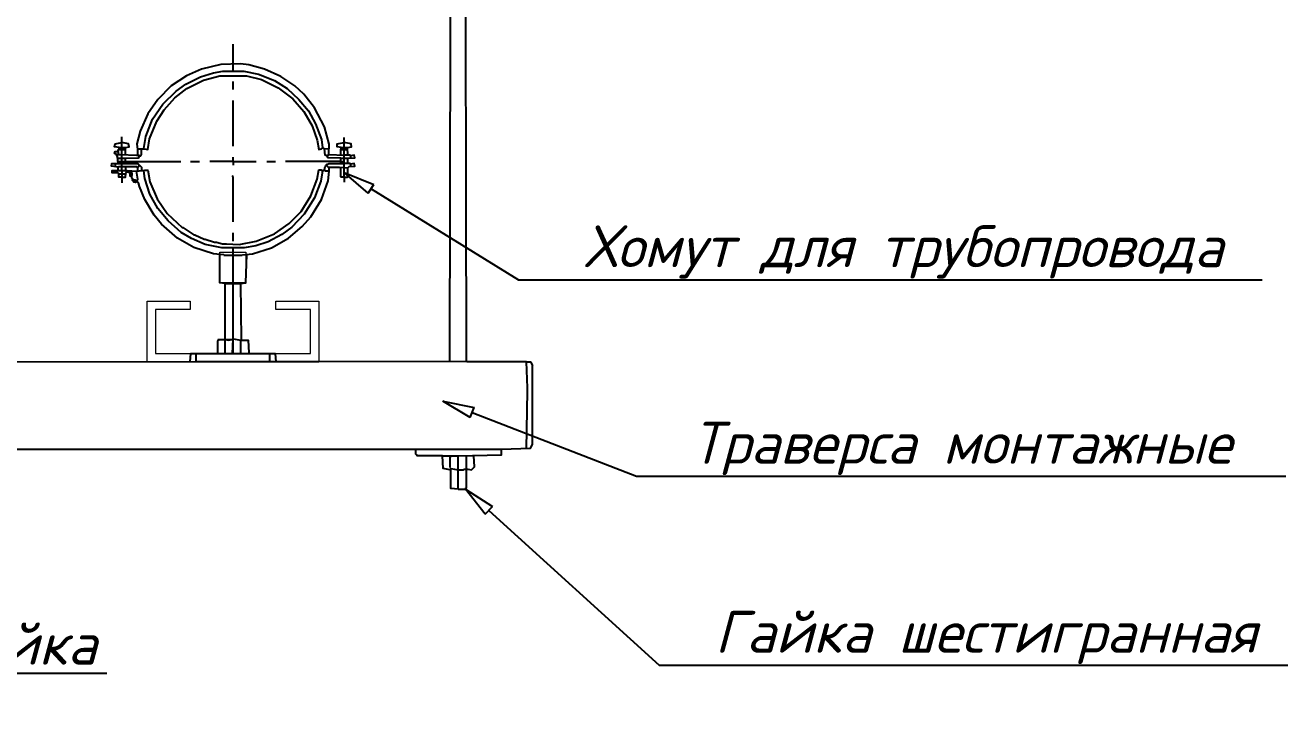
# Model space of a CAD drawing. Header units: millimetres. Extents: x -3689 to 3021565, y -698052 to -604547.
# Drawn here: x 2716896 to 2722931, y -696516 to -693189 of the extents above; entities that cross this region are included whole.
import ezdxf
from ezdxf import colors
from ezdxf.entities.mleader import LeaderData, LeaderLine
from ezdxf.math import Vec2, Vec3

# ---------------------------------------------------------------- set-up
doc = ezdxf.new("R2010")
doc.units = ezdxf.units.MM
doc.layers.get('0').update_dxf_attribs({"lineweight": 0})
doc.layers.add('PFV', color=7, linetype='Continuous')
doc.layers.add('ВК-текст К1', color=7, linetype='Continuous', lineweight=25)
doc.styles.add('SPDS', font='isocpeui.ttf')

# ---------------------------------------------------------------- blocks, each defined once
blk = doc.blocks.new('_ClosedBlank')
at = {"color": 0, "linetype": 'ByBlock', "lineweight": -2}
for p, q in [((-1, 0.167), (0, 0)), ((-1, 0.167), (-1, -0.167)), ((0, 0), (-1, -0.167))]:
    blk.add_line(p, q, dxfattribs=at)

msp = doc.modelspace()

# ---------------------------------------------------------------- linework, layer by layer
for points in [[(2717826.4224, -694273.8799), (2717950.9784, -694273.8799), (2717950.9784, -694419.7879), (2717826.4224, -694419.7879)], [(2717851.3334, -694419.7879), (2717890.4794, -694419.7879), (2717890.4794, -694690.2509), (2717851.3334, -694690.2509)], [(2717890.3015, -694690.2509), (2717815.7464, -694690.2509), (2717815.7464, -694757.8659), (2717890.3015, -694757.8659)], [(2717712.5434, -694797.0119), (2718064.8574, -694797.0119), (2718064.8574, -694757.8659), (2717712.5434, -694757.8659)]]:
    msp.add_lwpolyline(points, close=True)
msp.add_lwpolyline([(2717684.1575, -694507.6548), (2717684.1575, -694547.6548), (2717518.1047, -694547.6548), (2717518.1047, -694757.8659), (2718259.2951, -694757.8659), (2718259.2951, -694547.6548), (2718093.2423, -694547.6548), (2718093.2423, -694507.6548), (2718299.2951, -694507.6548), (2718299.2951, -694797.8659), (2717478.1047, -694797.8659), (2717478.1047, -694507.6548), (2717684.1575, -694507.6548)])
at = {"layer": 'PFV', "color": 0}
for points in [[(2717890.4794, -693373.8855, 0), (2717890.4794, -693279.2238, 0)], [(2717339.9455, -693849.6867, 0), (2717337.4542, -693817.3019, 0), (2717332.4723, -693807.3374, 0), (2717349.91, -693807.3374, 0), (2717427.134, -693809.8287, 0), (2717437.0985, -693809.8287, 0), (2717444.5717, -693814.8113, 0), (2717452.0449, -693804.8468, 0), (2717452.0449, -693779.9352, 0), (2717464.5007, -693779.9352, 0), (2717481.9384, -693782.4265, 0), (2717489.4116, -693732.6047, 0), (2717524.287, -693647.9068, 0), (2717559.1624, -693593.1031, 0), (2717611.4755, -693535.8074, 0), (2717668.7712, -693490.9675, 0), (2717748.4865, -693451.1102, 0), (2717825.7105, -693431.1812, 0), (2717952.757, -693431.1812, 0), (2718024.9991, -693448.6189, 0), (2718104.7144, -693488.4762, 0), (2718174.4652, -693540.7893, 0), (2718226.7783, -693600.5763, 0), (2718266.6356, -693670.3271, 0), (2718291.5472, -693737.5866, 0), (2718299.0204, -693782.4265, 0), (2718311.4755, -693779.9352, 0), (2718318.9494, -693774.9533, 0), (2718323.9313, -693779.9352, 0), (2718348.8422, -693777.4446, 0), (2718348.8422, -693757.5156, 0), (2718326.4226, -693675.309, 0), (2718279.0914, -693583.1386, 0), (2718226.7783, -693518.3697, 0), (2718184.4297, -693478.5124, 0), (2718117.1695, -693433.6725, 0), (2718039.9455, -693398.7971, 0), (2717965.2121, -693378.8681, 0), (2717925.3548, -693373.8855, 0), (2717830.6931, -693376.3768, 0), (2717738.522, -693398.7971, 0), (2717666.2799, -693431.1812, 0), (2717594.0378, -693478.5124, 0), (2717529.2696, -693543.2806, 0), (2717481.9384, -693613.0314, 0), (2717444.5717, -693695.238, 0), (2717429.6253, -693755.0243, 0), (2717432.1166, -693782.4265, 0), (2717432.1166, -693807.3374, 0)], [(2717462.0094, -693777.4446, 0), (2717471.9739, -693720.1489, 0), (2717504.358, -693637.943, 0), (2717554.1805, -693565.7009, 0), (2717616.4581, -693503.4233, 0), (2717663.7886, -693471.0385, 0), (2717733.5401, -693436.1631, 0), (2717795.8177, -693416.2348, 0), (2717840.6569, -693408.7609, 0), (2717940.3012, -693408.7609, 0), (2718010.052, -693423.708, 0), (2718087.2767, -693453.6008, 0), (2718147.063, -693490.9675, 0), (2718204.358, -693543.2806, 0), (2718249.1979, -693598.085, 0), (2718284.0733, -693660.3626, 0), (2718311.4755, -693735.096, 0), (2718316.4581, -693774.9533, 0)], [(2717890.4794, -693408.7609, 0), (2717890.4794, -693373.8855, 0)], [(2717890.4794, -693495.9501, 0), (2717890.4794, -693458.5834, 0)], [(2717890.4794, -693767.4801, 0), (2717890.4794, -693548.2632, 0)], [(2717357.3832, -693809.8287, 0), (2717357.3832, -693782.4265, 0), (2717359.8745, -693779.9352, 0), (2717359.8745, -693772.462, 0), (2717357.3832, -693769.9714, 0), (2717357.3832, -693722.6402, 0)], [(2717344.9274, -693772.462, 0), (2717322.5078, -693769.9714, 0), (2717324.9991, -693755.0243, 0), (2717357.3832, -693750.0424, 0)], [(2717339.9455, -693792.391, 0), (2717339.9455, -693784.9178, 0), (2717342.4368, -693782.4265, 0), (2717357.3832, -693782.4265, 0)], [(2717344.9274, -693782.4265, 0), (2717344.9274, -693772.462, 0), (2717359.8745, -693772.462, 0)], [(2717374.8209, -693809.8287, 0), (2717374.8209, -693772.462, 0), (2717392.2586, -693769.9714, 0), (2717389.7673, -693755.0243, 0), (2717357.3832, -693750.0424, 0)], [(2717357.3832, -693782.4265, 0), (2717374.8209, -693782.4265, 0)], [(2717359.8745, -693772.462, 0), (2717374.8209, -693772.462, 0)], [(2717434.6072, -693782.4265, 0), (2717437.0985, -693779.9352, 0), (2717452.0449, -693779.9352, 0)], [(2717462.0094, -693777.4446, 0), (2717462.0094, -693779.9352, 0)], [(2718316.4581, -693774.9533, 0), (2718318.9494, -693777.4446, 0)], [(2718338.8777, -693814.8113, 0), (2718328.9132, -693809.8287, 0), (2718326.4226, -693779.9352, 0)], [(2718346.3509, -693807.3374, 0), (2718346.3509, -693779.9352, 0)], [(2718406.1379, -693772.462, 0), (2718386.2089, -693769.9714, 0), (2718386.2089, -693755.0243, 0), (2718421.0843, -693750.0424, 0)], [(2718403.6466, -693809.8287, 0), (2718403.6466, -693782.4265, 0), (2718406.1379, -693779.9352, 0), (2718406.1379, -693772.462, 0), (2718421.0843, -693772.462, 0)], [(2718406.1379, -693782.4265, 0), (2718421.0843, -693782.4265, 0)], [(2718438.522, -693809.8287, 0), (2718436.0307, -693772.462, 0), (2718455.9597, -693769.9714, 0), (2718453.4684, -693755.0243, 0), (2718421.0843, -693750.0424, 0)], [(2718421.0843, -693772.462, 0), (2718436.0307, -693772.462, 0)], [(2718421.0843, -693782.4265, 0), (2718436.0307, -693782.4265, 0)], [(2717332.4723, -693807.3374, 0), (2717322.5078, -693802.3555, 0), (2717324.9991, -693792.391, 0), (2717339.9455, -693792.391, 0), (2717339.9455, -693804.8468, 0)], [(2717339.9455, -693824.7751, 0), (2717357.3832, -693824.7751, 0)], [(2717339.9455, -693839.7222, 0), (2717359.8745, -693839.7222, 0)], [(2717357.3832, -693849.6867, 0), (2717359.8745, -693847.1954, 0), (2717359.8745, -693839.7222, 0), (2717357.3832, -693837.2309, 0), (2717357.3832, -693809.8287, 0)], [(2717357.3832, -693824.7751, 0), (2717374.8209, -693824.7751, 0)], [(2717359.8745, -693839.7222, 0), (2717377.3122, -693839.7222, 0)], [(2717377.3122, -693849.6867, 0), (2717374.8209, -693824.7751, 0), (2717437.0985, -693822.2845, 0), (2717442.0804, -693814.8113, 0)], [(2717377.3122, -693839.7222, 0), (2717429.6253, -693839.7222, 0)], [(2717429.6253, -693849.6867, 0), (2717429.6253, -693839.7222, 0), (2717638.8777, -693839.7222, 0)], [(2717432.1166, -693807.3374, 0), (2717434.6072, -693809.8287, 0)], [(2717442.0804, -693814.8113, 0), (2717439.5898, -693812.32, 0)], [(2717686.2089, -693839.7222, 0), (2717728.5575, -693839.7222, 0)], [(2717890.4794, -693839.7222, 0), (2717778.38, -693839.7222, 0)], [(2717890.4794, -693839.7222, 0), (2717890.4794, -693819.7932, 0)], [(2717890.4794, -693839.7222, 0), (2718000.0875, -693839.7222, 0)], [(2717890.4794, -693839.7222, 0), (2717890.4794, -693857.1599, 0)], [(2718049.91, -693839.7222, 0), (2718092.2586, -693839.7222, 0)], [(2718403.6466, -693839.7222, 0), (2718139.5898, -693839.7222, 0)], [(2718338.8777, -693814.8113, 0), (2718336.3871, -693812.32, 0), (2718338.8777, -693809.8287, 0), (2718341.369, -693809.8287, 0)], [(2718403.6466, -693824.7751, 0), (2718343.8603, -693822.2845, 0), (2718338.8777, -693814.8113, 0), (2718348.8422, -693807.3374, 0), (2718421.0843, -693809.8287, 0)], [(2718403.6466, -693849.6867, 0), (2718403.6466, -693824.7751, 0), (2718421.0843, -693824.7751, 0)], [(2718403.6466, -693839.7222, 0), (2718421.0843, -693839.7222, 0)], [(2718450.9778, -693812.32, 0), (2718448.4865, -693809.8287, 0), (2718421.0843, -693809.8287, 0)], [(2718421.0843, -693824.7751, 0), (2718438.522, -693824.7751, 0)], [(2718438.522, -693849.6867, 0), (2718438.522, -693824.7751, 0), (2718470.9061, -693822.2845, 0), (2718468.4155, -693809.8287, 0), (2718450.9778, -693812.32, 0), (2718450.9778, -693824.7751, 0)], [(2717339.9455, -693867.1244, 0), (2717307.5614, -693862.1418, 0), (2717310.052, -693849.6867, 0), (2717434.6072, -693849.6867, 0), (2717439.5898, -693857.1599, 0)], [(2717357.3832, -693914.4549, 0), (2717374.8209, -693914.4549, 0), (2717377.3122, -693897.0172, 0), (2717382.2941, -693884.5621, 0), (2717310.052, -693884.5621, 0), (2717310.052, -693892.0353, 0), (2717334.9636, -693892.0353, 0), (2717344.9274, -693899.5085, 0), (2717374.8209, -693899.5085, 0)], [(2717327.4897, -693864.6331, 0), (2717327.4897, -693849.6867, 0)], [(2717332.4723, -693889.544, 0), (2717332.4723, -693887.0527, 0), (2717334.9636, -693884.5621, 0), (2717332.4723, -693884.5621, 0)], [(2717339.9455, -693882.0708, 0), (2717339.9455, -693867.1244, 0), (2717342.4368, -693864.6331, 0), (2717372.3296, -693864.6331, 0), (2717374.8209, -693867.1244, 0), (2717374.8209, -693882.0708, 0)], [(2717357.3832, -693914.4549, 0), (2717342.4368, -693914.4549, 0), (2717342.4368, -693899.5085, 0)], [(2717357.3832, -693864.6331, 0), (2717357.3832, -693849.6867, 0)], [(2717357.3832, -693882.0708, 0), (2717357.3832, -693864.6331, 0)], [(2717357.3832, -693914.4549, 0), (2717359.8745, -693911.9643, 0), (2717359.8745, -693899.5085, 0)], [(2717359.8745, -693899.5085, 0), (2717359.8745, -693882.0708, 0)], [(2717374.8209, -693867.1244, 0), (2717377.3122, -693864.6331, 0), (2717427.134, -693864.6331, 0), (2717429.6253, -693867.1244, 0), (2717432.1166, -693867.1244, 0)], [(2717382.2941, -693884.5621, 0), (2717387.2767, -693884.5621, 0)], [(2717382.2941, -693889.544, 0), (2717387.2767, -693889.544, 0)], [(2717845.6395, -694288.1205, 0), (2717845.6395, -694285.6292, 0), (2717795.8177, -694280.6473, 0), (2717701.1553, -694250.7538, 0), (2717623.9313, -694205.9139, 0), (2717546.7073, -694138.6544, 0), (2717511.8319, -694096.3058, 0), (2717466.992, -694021.5724, 0), (2717442.0804, -693959.2948, 0), (2717437.0985, -693941.8571, 0), (2717422.1521, -693934.3839, 0), (2717422.1521, -693929.402, 0), (2717412.1876, -693926.9107, 0), (2717404.7144, -693919.4375, 0), (2717407.205, -693897.0172, 0), (2717389.7673, -693892.0353, 0), (2717387.2767, -693884.5621, 0), (2717404.7144, -693884.5621, 0), (2717427.134, -693887.0527, 0), (2717466.992, -693882.0708, 0), (2717481.9384, -693882.0708, 0), (2717491.9029, -693936.8752, 0), (2717526.7783, -694019.0818, 0), (2717574.1095, -694088.8326, 0), (2717646.3509, -694156.0921, 0), (2717648.8422, -694156.0921, 0), (2717701.1553, -694190.9675, 0), (2717706.1379, -694190.9675, 0), (2717750.9778, -694210.8965, 0), (2717755.9597, -694210.8965, 0), (2717800.7996, -694225.8429, 0), (2717810.7641, -694225.8429, 0), (2717838.1663, -694233.3161, 0), (2717858.0953, -694233.3161, 0), (2717917.8816, -694235.8074, 0), (2718000.0875, -694220.861, 0), (2718087.2767, -694185.9856, 0), (2718157.0275, -694136.1631, 0), (2718214.3225, -694078.8681, 0), (2718261.6537, -694004.1347, 0), (2718291.5472, -693924.4194, 0), (2718299.0204, -693879.5795, 0), (2718308.9849, -693879.5795, 0), (2718316.4581, -693884.5621, 0), (2718308.9849, -693934.3839, 0), (2718279.0914, -694014.0992, 0), (2718229.2696, -694091.3232, 0), (2718169.4826, -694153.6008, 0), (2718122.1521, -694188.4762, 0), (2718057.3832, -694223.3516, 0), (2717997.5969, -694243.2806, 0), (2717942.7925, -694253.2451, 0), (2717835.675, -694253.2451, 0), (2717755.9597, -694235.8074, 0), (2717691.1908, -694208.4052, 0), (2717641.369, -694178.5124, 0), (2717579.0914, -694123.708, 0), (2717529.2696, -694063.921, 0), (2717491.9029, -693996.6615, 0), (2717466.992, -693921.9281, 0), (2717462.0094, -693884.5621, 0)], [(2717397.2412, -693897.0172, 0), (2717397.2412, -693894.5266, 0), (2717399.7318, -693892.0353, 0), (2717404.7144, -693892.0353, 0), (2717404.7144, -693887.0527, 0)], [(2717404.7144, -693911.9643, 0), (2717402.2231, -693911.9643, 0), (2717399.7318, -693909.473, 0), (2717397.2412, -693909.473, 0), (2717397.2412, -693897.0172, 0)], [(2717402.2231, -693897.0172, 0), (2717402.2231, -693892.0353, 0)], [(2717427.134, -693887.0527, 0), (2717427.134, -693884.5621, 0)], [(2717429.6253, -693936.8752, 0), (2717434.6072, -693924.4194, 0), (2717427.134, -693887.0527, 0)], [(2717434.6072, -693884.5621, 0), (2717434.6072, -693867.1244, 0), (2717442.0804, -693857.1599, 0), (2717452.0449, -693867.1244, 0), (2717452.0449, -693884.5621, 0)], [(2717437.0985, -693862.1418, 0), (2717439.5898, -693862.1418, 0), (2717442.0804, -693859.6505, 0), (2717439.5898, -693857.1599, 0)], [(2717890.4794, -694128.6899, 0), (2717890.4794, -693914.4549, 0), (2717887.9881, -693911.9643, 0), (2717887.9881, -693909.473, 0), (2717890.4794, -693906.9817, 0)], [(2718316.4581, -693884.5621, 0), (2718313.9668, -693884.5621, 0)], [(2718316.4581, -693884.5621, 0), (2718318.9494, -693884.5621, 0), (2718321.44, -693882.0708, 0), (2718326.4226, -693882.0708, 0), (2718328.9132, -693884.5621, 0), (2718346.3509, -693884.5621, 0)], [(2718326.4226, -693882.0708, 0), (2718328.9132, -693864.6331, 0), (2718336.3871, -693859.6505, 0), (2718346.3509, -693869.615, 0)], [(2718326.4226, -693882.0708, 0), (2718326.4226, -693884.5621, 0)], [(2718336.3871, -693859.6505, 0), (2718336.3871, -693854.6686, 0), (2718338.8777, -693852.1773, 0), (2718343.8603, -693852.1773, 0), (2718346.3509, -693849.6867, 0), (2718421.0843, -693849.6867, 0)], [(2718336.3871, -693859.6505, 0), (2718336.3871, -693862.1418, 0)], [(2718450.9778, -693852.1773, 0), (2718448.4865, -693849.6867, 0), (2718421.0843, -693849.6867, 0)], [(2717357.3832, -693914.4549, 0), (2717357.3832, -693941.8571, 0)], [(2717359.8745, -693914.4549, 0), (2717357.3832, -693914.4549, 0)], [(2717404.7144, -693911.9643, 0), (2717402.2231, -693909.473, 0)], [(2717414.6789, -693934.3839, 0), (2717412.1876, -693934.3839, 0), (2717409.6963, -693931.8926, 0), (2717409.6963, -693929.402, 0), (2717407.205, -693926.9107, 0), (2717407.205, -693929.402, 0), (2717409.6963, -693929.402, 0)], [(2717414.6789, -693934.3839, 0), (2717412.1876, -693931.8926, 0), (2717409.6963, -693929.402, 0)], [(2717414.6789, -693929.402, 0), (2717414.6789, -693926.9107, 0), (2717412.1876, -693926.9107, 0)], [(2717419.6608, -693939.3665, 0), (2717414.6789, -693939.3665, 0), (2717414.6789, -693934.3839, 0), (2717417.1695, -693931.8926, 0), (2717417.1695, -693929.402, 0)], [(2717419.6608, -693939.3665, 0), (2717419.6608, -693936.8752, 0), (2717422.1521, -693939.3665, 0), (2717424.6427, -693939.3665, 0), (2717424.6427, -693936.8752, 0)], [(2717424.6427, -693936.8752, 0), (2717424.6427, -693934.3839, 0), (2717422.1521, -693934.3839, 0)], [(2717890.4794, -694220.861, 0), (2717890.4794, -694181.003, 0)], [(2717890.4794, -694757.8659, 0), (2717890.4794, -694256.0869, 0)], [(2717851.3334, -694423.3469, 0), (2717826.4224, -694419.7879, 0), (2717826.4224, -694279.8797, 0)], [(2717845.6395, -694288.1205, 0), (2717890.4794, -694288.1205, 0)], [(2717890.4794, -694288.1205, 0), (2717932.828, -694288.1205, 0)], [(2717929.6254, -694690.2509, 0), (2717926.0664, -694423.3469, 0), (2717950.9774, -694419.7879, 0), (2717954.2975, -694283.6725, 0)], [(2717851.3334, -694690.2509, 0), (2717851.3334, -694423.3469, 0), (2717890.4794, -694423.3469, 0)], [(2717890.4794, -694423.3469, 0), (2717926.0664, -694423.3469, 0)], [(2717815.7464, -694754.3069, 0), (2717815.7464, -694697.3679, 0), (2717826.4224, -694690.2509, 0), (2717851.3334, -694690.2509, 0), (2717865.5684, -694693.8089, 0), (2717886.9214, -694690.2509, 0)], [(2717851.3334, -694754.3069, 0), (2717851.3334, -694690.2509, 0)], [(2717886.9214, -694757.8659, 0), (2717890.4794, -694686.6919, 0), (2717926.0674, -694693.8089, 0), (2717961.6544, -694693.8089, 0), (2717965.2124, -694754.3069, 0)], [(2717886.9214, -694690.2509, 0), (2717890.4794, -694690.2509, 0)], [(2717926.0674, -694754.3069, 0), (2717926.0674, -694693.8089, 0)], [(2717684.0744, -694797.0119, 0), (2717687.6324, -694757.8659, 0), (2718089.7684, -694757.8659, 0), (2718093.3264, -694797.0119, 0)], [(2717712.5434, -694797.0119, 0), (2717712.5434, -694757.8659, 0)], [(2718064.8574, -694797.0119, 0), (2718064.8574, -694757.8659, 0)]]:
    msp.add_polyline3d(points, dxfattribs=at)

# ---------------------------------------------------------------- leaders
at = {"layer": 'ВК-текст К1'}
ml = msp.add_multileader_mtext('Standard', dxfattribs=at)
ml.set_content('Хомут для трубопровода', color=256, style='SPDS')
ml.set_leader_properties(color=256, linetype='ByLayer', lineweight=-1)
ml.set_arrow_properties(name='CLOSEDBLANK')
ml.build(insert=Vec2(0, 0))
ml.multileader.update_dxf_attribs({"text_left_attachment_type": 6, "text_right_attachment_type": 6, "dogleg_length": 150, "arrow_head_size": 150})
ctx = ml.context
ctx.base_point, ctx.char_height, ctx.arrow_head_size, ctx.landing_gap_size, ctx.plane_origin = Vec3(2719403.6881, -694404.8606), 200, 150, 50, Vec3(2702058.8329, -692750.415)
ctx.left_attachment, ctx.right_attachment, ctx.text_align_type = 6, 6, 1
notes = []
notes.append((ctx, [(0, (1, 1, 0), (2719253.6881, -694404.8606), (1, 0), 150, [(0, [(2718421.0843, -693892.035)], 0, [])])]))
ctx.mtext.insert, ctx.mtext.rotation, ctx.mtext.alignment, ctx.mtext.line_spacing_factor, ctx.mtext.line_spacing_style, ctx.mtext.flow_direction = Vec3(2721095.9609, -694144.8606), 6.283185307, 2, 0.8, 2, 5
ctx.mtext.has_bg_fill, ctx.mtext.bg_color, ctx.mtext.bg_scale_factor, ctx.mtext.bg_transparency, ctx.mtext.use_window_bg_color = 1, -1027028792, 1.5, 0, 1
ml = msp.add_multileader_mtext('Standard', dxfattribs=at)
ml.set_content('Гайка', color=256, style='SPDS')
ml.set_leader_properties(color=256, linetype='ByLayer', lineweight=-1)
ml.set_arrow_properties(name='CLOSEDBLANK')
ml.build(insert=Vec2(0, 0))
ml.multileader.update_dxf_attribs({"text_left_attachment_type": 6, "text_right_attachment_type": 6, "dogleg_length": 150, "arrow_head_size": 150})
ctx = ml.context
ctx.base_point, ctx.char_height, ctx.arrow_head_size, ctx.landing_gap_size, ctx.plane_origin = Vec3(2716445.271, -696283.2608), 200, 150, 50, Vec3(2697345.9897, -694735.4818)
ctx.left_attachment, ctx.right_attachment, ctx.text_align_type = 6, 6, 1
notes.append((ctx, [(0, (1, 1, 0), (2716295.271, -696283.2608), (1, 0), 150, [(0, [(2715993.6824, -694942.9199)], 0, [])])]))
ctx.mtext.insert, ctx.mtext.rotation, ctx.mtext.alignment, ctx.mtext.line_spacing_factor, ctx.mtext.line_spacing_style, ctx.mtext.flow_direction = Vec3(2716863.9074, -696043.2608), 6.283185307, 2, 0.8, 2, 5
ctx.mtext.has_bg_fill, ctx.mtext.bg_color, ctx.mtext.bg_scale_factor, ctx.mtext.bg_transparency, ctx.mtext.use_window_bg_color = 1, -1027028792, 1.5, 0, 1
ml = msp.add_multileader_mtext('Standard', dxfattribs=at)
ml.set_content('Траверса монтажные', color=256, style='SPDS')
ml.set_leader_properties(color=256, linetype='ByLayer', lineweight=-1)
ml.set_arrow_properties(name='CLOSEDBLANK')
ml.build(insert=Vec2(0, 0))
ml.multileader.update_dxf_attribs({"text_left_attachment_type": 6, "text_right_attachment_type": 6, "dogleg_length": 150, "arrow_head_size": 150})
ctx = ml.context
ctx.base_point, ctx.char_height, ctx.arrow_head_size, ctx.landing_gap_size, ctx.plane_origin = Vec3(2719967.8327, -695343.5993), 200, 150, 50, Vec3(2702622.9775, -693689.1537)
ctx.left_attachment, ctx.right_attachment, ctx.text_align_type = 6, 6, 1
notes.append((ctx, [(0, (1, 1, 0), (2719817.8327, -695343.5993), (1, 0), 150, [(0, [(2718892.3464, -694984.8611)], 0, [])])]))
ctx.mtext.insert, ctx.mtext.rotation, ctx.mtext.alignment, ctx.mtext.line_spacing_factor, ctx.mtext.line_spacing_style, ctx.mtext.flow_direction = Vec3(2721371.6205, -695083.5993), 6.283185307, 2, 0.8, 2, 5
ctx.mtext.has_bg_fill, ctx.mtext.bg_color, ctx.mtext.bg_scale_factor, ctx.mtext.bg_transparency, ctx.mtext.use_window_bg_color = 1, -1027028792, 1.5, 0, 1
for ctx, leaders in notes:
    for number, flags, end, landing, length, lines in leaders:
        leader = LeaderData()
        leader.index, (leader.has_last_leader_line, leader.has_dogleg_vector, leader.attachment_direction) = number, flags
        leader.last_leader_point, leader.dogleg_vector, leader.dogleg_length = Vec3(end), Vec3(landing), length
        for number, points, colour, breaks in lines:
            line = LeaderLine()
            line.index, line.vertices, line.color, line.breaks = number, Vec3.list(points), colors.encode_raw_color(colour), breaks
            leader.lines.append(line)
        ctx.leaders.append(leader)

# ---------------------------------------------------------------- next in the draw order: linework, layer by layer
at = {"layer": 'PFV', "color": 0}
for points in [[(2716417.1704, -694797.0119, 0), (2719004.3584, -694793.4529, 0), (2719000.8004, -692360.0023, 0), (2719000.8004, -692100.2153, 0), (2719029.2694, -692100.2153, 0), (2719025.7114, -692402.7063, 0), (2719004.3584, -692406.2653, 0)], [(2718926.0674, -694797.0119, 0), (2718929.6254, -692406.2653, 0), (2719004.3584, -692406.2653, 0)], [(2718421.0843, -693869.615, 0), (2718421.0843, -693725.1315, 0)], [(2717935.2584, -694288.1242, 0), (2717935.3193, -694285.6292, 0), (2717982.6498, -694280.6473, 0), (2718072.3296, -694253.2451, 0), (2718154.5362, -694205.9139, 0), (2718219.3051, -694151.1102, 0), (2718261.6537, -694103.779, 0), (2718311.4755, -694021.5724, 0), (2718343.8603, -693931.8926, 0), (2718348.8422, -693887.0527, 0), (2718348.8422, -693867.1244, 0), (2718398.6647, -693867.1244, 0), (2718438.522, -693869.615, 0), (2718443.5039, -693864.6331, 0), (2718470.9061, -693862.1418, 0), (2718468.4155, -693849.6867, 0), (2718450.9778, -693852.1773, 0), (2718450.9778, -693864.6331, 0)], [(2718421.0843, -693914.4549, 0), (2718406.1379, -693914.4549, 0), (2718403.6466, -693911.9643, 0), (2718403.6466, -693869.615, 0)], [(2718421.0843, -693914.4549, 0), (2718421.0843, -693869.615, 0)], [(2718421.0843, -693914.4549, 0), (2718436.0307, -693914.4549, 0), (2718438.522, -693911.9643, 0), (2718438.522, -693869.615, 0)], [(2718421.0843, -693914.4549, 0), (2718421.0843, -693939.3665, 0)], [(2719292.6154, -694797.0119, 0), (2719007.9174, -694797.0119, 0), (2719004.3584, -694793.4529, 0)], [(2719292.6154, -695213.3819, 0), (2719296.1734, -694935.8019, 0), (2719296.1734, -694921.5669, 0), (2719292.6154, -694797.0119, 0), (2719310.4084, -694797.0119, 0), (2719321.0844, -694814.8059, 0), (2719321.0844, -694814.8059, 0), (2719321.0844, -694814.8059, 0)], [(2715075.5334, -695245.4109, 0), (2715136.0314, -695245.4109, 0), (2715139.5904, -695241.8519, 0), (2715139.5904, -695213.3819, 0), (2719171.6184, -695213.3819, 0)], [(2718890.4794, -695245.4109, 0), (2718769.4834, -695245.4109, 0), (2718765.9244, -695241.8519, 0), (2718762.3654, -695238.2929, 0), (2718762.3654, -695213.3819, 0)], [(2718926.0674, -695313.0259, 0), (2718894.0384, -695305.9089, 0), (2718890.4794, -695245.4109, 0), (2718965.2124, -695245.4109, 0)], [(2718929.6254, -695245.4109, 0), (2718929.6254, -695248.9689, 0), (2718926.0674, -695252.5279, 0), (2718926.0674, -695302.3499, 0)], [(2719004.3584, -695309.4679, 0), (2719011.4764, -695309.4679, 0), (2719029.2694, -695313.0259, 0), (2719043.5044, -695298.7909, 0), (2719039.9464, -695245.4109, 0)], [(2718926.0674, -695313.0259, 0), (2718929.6254, -695309.4679, 0)], [(2718965.2124, -695405.5529, 0), (2718929.6254, -695401.9939, 0), (2718929.6254, -695305.9089, 0), (2718965.2124, -695313.0259, 0)], [(2718965.2124, -695313.0259, 0), (2718990.1234, -695313.0259, 0), (2718993.6824, -695309.4679, 0), (2719004.3584, -695309.4679, 0)]]:
    msp.add_polyline3d(points, dxfattribs=at)

# ---------------------------------------------------------------- next in the draw order: leaders
at = {"layer": 'ВК-текст К1'}
ml = msp.add_multileader_mtext('Standard', dxfattribs=at)
ml.set_content('Гайка шестигранная', color=256, style='SPDS')
ml.set_leader_properties(color=256, linetype='ByLayer', lineweight=-1)
ml.set_arrow_properties(name='CLOSEDBLANK')
ml.build(insert=Vec2(0, 0))
ml.multileader.update_dxf_attribs({"text_left_attachment_type": 6, "text_right_attachment_type": 6, "dogleg_length": 150, "arrow_head_size": 150})
ctx = ml.context
ctx.base_point, ctx.char_height, ctx.arrow_head_size, ctx.landing_gap_size, ctx.plane_origin = Vec3(2720076.2866, -696246.2779), 200, 150, 50, Vec3(2702731.4314, -694109.8455)
ctx.left_attachment, ctx.right_attachment, ctx.text_align_type = 6, 6, 1
notes = []
notes.append((ctx, [(0, (1, 1, 0), (2719926.2866, -696246.2779), (1, 0), 150, [(0, [(2719000.8004, -695405.5529)], 0, [])])]))
ctx.mtext.insert, ctx.mtext.rotation, ctx.mtext.alignment, ctx.mtext.line_spacing_factor, ctx.mtext.line_spacing_style, ctx.mtext.flow_direction = Vec3(2721488.1806, -695986.2779), 6.283185307, 2, 0.8, 2, 5
ctx.mtext.has_bg_fill, ctx.mtext.bg_color, ctx.mtext.bg_scale_factor, ctx.mtext.bg_transparency, ctx.mtext.use_window_bg_color = 1, -1027028792, 1.5, 0, 1
for ctx, leaders in notes:
    for number, flags, end, landing, length, lines in leaders:
        leader = LeaderData()
        leader.index, (leader.has_last_leader_line, leader.has_dogleg_vector, leader.attachment_direction) = number, flags
        leader.last_leader_point, leader.dogleg_vector, leader.dogleg_length = Vec3(end), Vec3(landing), length
        for number, points, colour, breaks in lines:
            line = LeaderLine()
            line.index, line.vertices, line.color, line.breaks = number, Vec3.list(points), colors.encode_raw_color(colour), breaks
            leader.lines.append(line)
        ctx.leaders.append(leader)

# ---------------------------------------------------------------- next in the draw order: linework, layer by layer
at = {"layer": 'PFV', "color": 0}
for points in [[(2718965.2124, -695405.5529, 0), (2718965.2124, -695245.4109, 0), (2719171.6184, -695241.8519, 0), (2719171.6184, -695213.3819, 0), (2719310.4084, -695209.8229, 0), (2719321.0844, -695192.0299, 0), (2719321.0844, -694814.8059, 0), (2719321.0844, -694814.8059, 0), (2719321.0844, -694814.8059, 0), (2719321.0844, -694814.8059, 0)], [(2718965.2124, -695405.5529, 0), (2719000.8004, -695405.5529, 0), (2719000.8004, -695401.9939, 0), (2719004.3584, -695398.4359, 0), (2719004.3584, -695245.4109, 0)]]:
    msp.add_polyline3d(points, dxfattribs=at)

doc.saveas('drawing.dxf')
